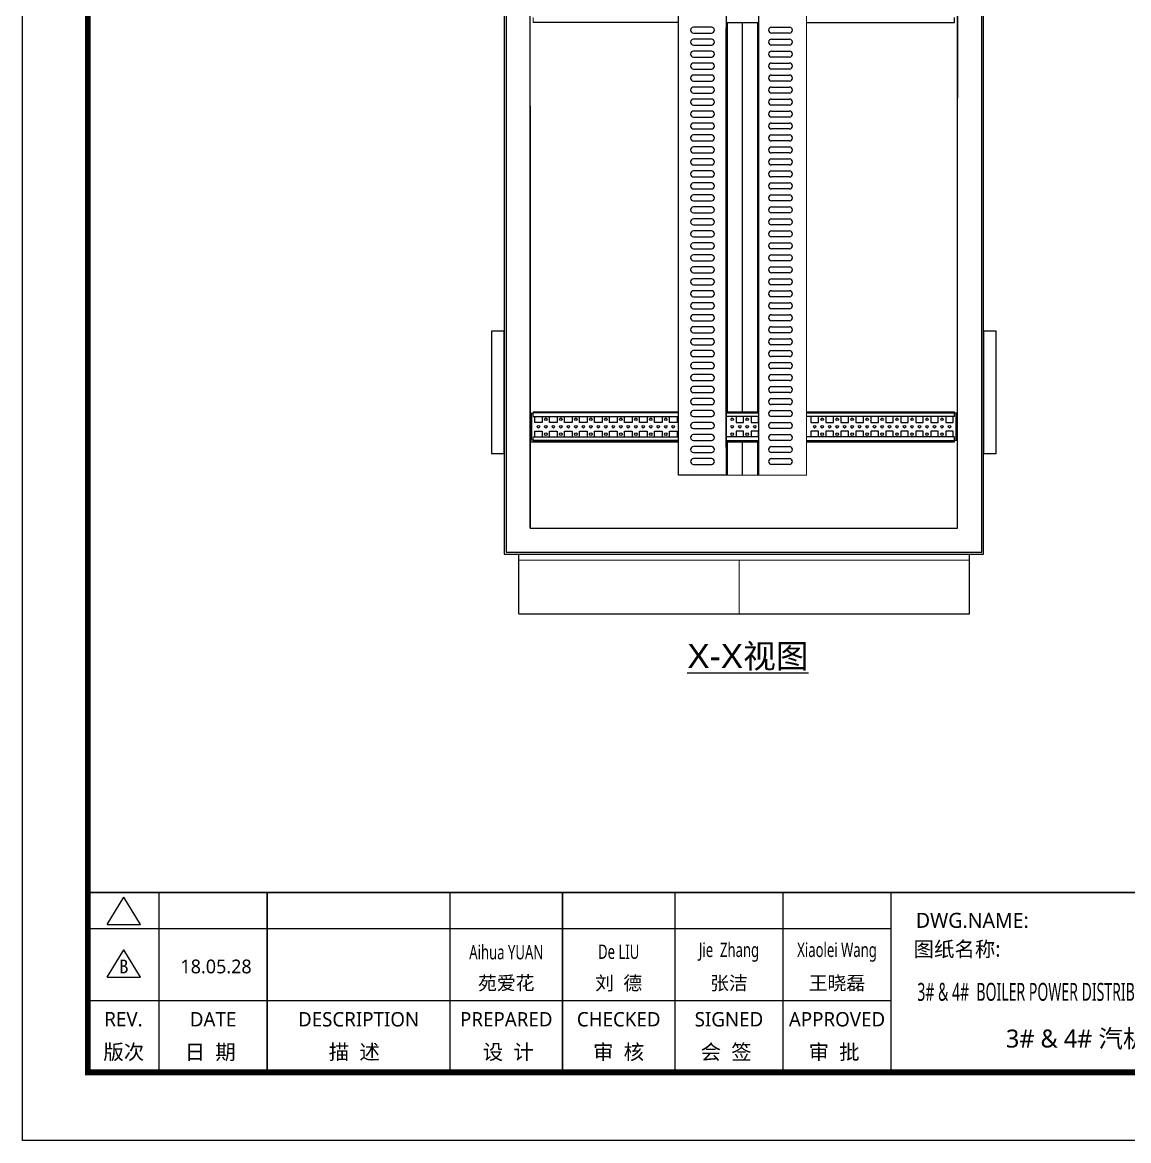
# Model space of a CAD drawing. Extents: x 81437 to 204847, y -54769 to -29444.
# Drawn here: x 86370 to 88216, y -41501 to -39635 of the extents above; entities that cross this region are included whole.
import ezdxf
from ezdxf.enums import TextEntityAlignment as Align

# ---------------------------------------------------------------- set-up
doc = ezdxf.new("R2010")
doc.units = 0
doc.header["$LTSCALE"] = 100
doc.header["$MEASUREMENT"] = 0
for name, color, linetype in [('CLOUD_LAYER', 6, 'Continuous'), ('PANEL', 7, 'Continuous'), ('t', 1, 'Continuous'), ('TEXT', 7, 'Continuous')]:
    doc.layers.add(name, color=color, linetype=linetype)
doc.layers.add('细实线', color=7, linetype='Continuous', lineweight=20)
doc.styles.add('HZ', font='arial.ttf', dxfattribs={"width": 0.7})
doc.styles.get("Standard").update_dxf_attribs({"font": ''})
doc.styles.add('微软雅黑', font='')
doc.styles.get('Standard').set_extended_font_data('SimSun')
doc.styles.get('微软雅黑').set_extended_font_data('Microsoft YaHei')

# ---------------------------------------------------------------- blocks, each defined once
blk = doc.blocks.new('图框')
at = {"color": 7}
for p, q in [((-6.2, -2970.4), (1334, -2970.4)), ((-6.2, -3090.4), (1334, -3090.4))]:
    blk.add_line(p, q, dxfattribs=at)
at = {"color": 7, "const_width": 3}
blk.add_lwpolyline([(4109.5, -2910.4), (-6.2, -2910.4)], dxfattribs=at)
at = {"layer": 't', "color": 7}
for p, q in [((25.8, -2963.9), (53.7, -2918)), ((81.7, -2963.9), (53.7, -2918)), ((25.8, -2963.9), (81.7, -2963.9)), ((25.8, -3051.8), (53.7, -3006)), ((81.7, -3051.8), (53.7, -3006)), ((25.8, -3051.8), (81.7, -3051.8))]:
    blk.add_line(p, q, dxfattribs=at)
at = {"layer": 't', "color": 7, "const_width": 9.62}
blk.add_lwpolyline([(4109.5, -3210.4), (4109.5, -58.9), (-6.2, -58.9), (-6.2, -3210.4)], close=True, dxfattribs=at)
at = {"layer": 't', "color": 7, "const_width": 2.4}
for points in [[(112.6, -2911.6), (112.6, -3210.4)], [(292.9, -2911.6), (292.9, -3210.4)], [(598.2, -2911.6), (598.2, -3215.3)], [(785.8, -2911.6), (785.8, -3215.3)], [(973.4, -2911.6), (973.4, -3215.3)], [(1153.7, -2911.6), (1153.7, -3215.3)], [(1334, -2911.6), (1334, -3215.3)]]:
    blk.add_lwpolyline(points, dxfattribs=at)
at = {"color": 7, "style": '微软雅黑', "flags": 8}
for tag, p, height in [('DWG.NAME:', (1375.5, -2969.2), 25), ('DWG.NO.:', (3122, -3089.3), 24), ('图纸编号', (3309.2, -3111.3), 24), ('FILENO.:', (3122.5, -3165), 24), ('文档号', (3311.6, -3183), 24)]:
    blk.add_attdef(tag, p, '', height=height, dxfattribs=at)
at = {"color": 7, "style": '微软雅黑', "width": 0.8, "flags": 8}
for tag, p, height in [('PROJECTNAME:', (3119.3, -2971.7), 24), ('PROJECT_NAME', (3324.7, -2969.2), 25)]:
    blk.add_attdef(tag, p, '', height=height, dxfattribs=at)
at = {"color": 7, "style": '微软雅黑', "flags": 8}
for tag, height, width, p in [('RENLIU', 24, 0.7, (692, -3009.2)), ('SHUFENWANG', 24, 0.7, (879.6, -3009.2)), ('FANGHOU', 24, 0.7, (1063.6, -3009.2)), ('DANDANLI', 24, 0.7, (1243.9, -3009.2)), ('#10STATIONONTROLCABINETCOVER', 30, 0.6, (1771.7, -3076)), ('HANGZHOUHOLLYSYSAUTOMATIONCO.,LTD.', 24, 0.7, (2763.9, -3104.6))]:
    blk.add_attdef(tag, text='', height=height, dxfattribs=dict(at, width=width)).set_placement(p, align=Align.MIDDLE)
for tag, p in [('图纸名称:', (1371.6, -3024.8)), ('项目名称', (3272.9, -3045.6))]:
    blk.add_attdef(tag, text='', height=25, dxfattribs=at).set_placement(p, align=Align.BOTTOM_LEFT)
at = {"color": 7, "flags": 8}
blk.add_attdef('A', text='', height=23, dxfattribs=at).set_placement((53.7, -3033.7), align=Align.MIDDLE)
at = {"color": 7, "style": '微软雅黑', "flags": 8}
for tag, height, p in [('设计时间', 23, (207.7, -3033.7)), ('刘仁', 23, (692, -3061.1)), ('王姝芬', 23, (879.6, -3061.1)), ('侯方', 23, (1063.6, -3061.1)), ('李丹丹', 23, (1243.9, -3061.1)), ('PAGEXOFX', 24, (3947.6, -3097.9)), ('REV.', 24, (53.2, -3121.9)), ('DATE', 24, (202.7, -3121.9)), ('DESCRIPTION', 24, (445.6, -3121.9)), ('PREPARED', 24, (692, -3121.9)), ('CHECKED', 24, (879.6, -3121.9)), ('SIGNED', 24, (1063.6, -3121.9)), ('APPROVED', 24, (1243.9, -3121.9)), ('图纸名称', 30, (1771.7, -3153.6)), ('第几页共几页', 24, (3947.6, -3172.9))]:
    blk.add_attdef(tag, text='', height=height, dxfattribs=at).set_placement(p, align=Align.MIDDLE)
at = {"layer": 't', "color": 7, "style": '微软雅黑'}
for s, p in [('版次', (53.7, -3176.5)), ('日  期', (198, -3176.5)), ('描  述', (438.3, -3176.5)), ('设  计', (695.3, -3176.5)), ('审  核', (879.4, -3176.5)), ('会  签', (1058.9, -3176.5)), ('审  批', (1239.1, -3176.5))]:
    blk.add_text(s, height=25, dxfattribs=at).set_placement(p, align=Align.MIDDLE_CENTER)

msp = doc.modelspace()

# ---------------------------------------------------------------- linework, layer by layer
at = {"color": 7, "linetype": 'Continuous'}
for p, q in [((87598.4, -40390.9), (87598.4, -38645.9)), ((87925.3, -39634.9), (87925.3, -39626.9)), ((87464.4, -39634.9), (87222.3, -39634.9)), ((87519.6, -39642.9), (87489.6, -39642.9)), ((87544.4, -39634.9), (87598.4, -39634.9)), ((87544.4, -40343.9), (87544.4, -39643.9)), ((87546.4, -40284.9), (87546.4, -39634.9)), ((87571.4, -40284.9), (87571.4, -39634.9)), ((87596.4, -39634.9), (87596.4, -40284.9)), ((87619.9, -39642.9), (87649.9, -39642.9)), ((87678.4, -39634.9), (87746.3, -39634.9)), ((87746.3, -39634.9), (87925.3, -39634.9)), ((87489.6, -39652.9), (87519.6, -39652.9)), ((87519.6, -39662.9), (87489.6, -39662.9)), ((87649.9, -39652.9), (87619.9, -39652.9)), ((87619.9, -39662.9), (87649.9, -39662.9)), ((87489.6, -39672.9), (87519.6, -39672.9)), ((87519.6, -39682.9), (87489.6, -39682.9)), ((87649.9, -39672.9), (87619.9, -39672.9)), ((87619.9, -39682.9), (87649.9, -39682.9)), ((87489.6, -39692.9), (87519.6, -39692.9)), ((87571.4, -40284.9), (87571.4, -39690.9)), ((87649.9, -39692.9), (87619.9, -39692.9)), ((87519.6, -39702.9), (87489.6, -39702.9)), ((87489.6, -39712.9), (87519.6, -39712.9)), ((87619.9, -39702.9), (87649.9, -39702.9)), ((87649.9, -39712.9), (87619.9, -39712.9)), ((87519.6, -39722.9), (87489.6, -39722.9)), ((87489.6, -39732.9), (87519.6, -39732.9)), ((87619.9, -39722.9), (87649.9, -39722.9)), ((87649.9, -39732.9), (87619.9, -39732.9)), ((87519.6, -39742.9), (87489.6, -39742.9)), ((87489.6, -39752.9), (87519.6, -39752.9)), ((87619.9, -39742.9), (87649.9, -39742.9)), ((87649.9, -39752.9), (87619.9, -39752.9)), ((87519.6, -39762.9), (87489.6, -39762.9)), ((87489.6, -39772.9), (87519.6, -39772.9)), ((87619.9, -39762.9), (87649.9, -39762.9)), ((87649.9, -39772.9), (87619.9, -39772.9)), ((87519.6, -39782.9), (87489.6, -39782.9)), ((87489.6, -39792.9), (87519.6, -39792.9)), ((87619.9, -39782.9), (87649.9, -39782.9)), ((87649.9, -39792.9), (87619.9, -39792.9)), ((87519.6, -39802.9), (87489.6, -39802.9)), ((87489.6, -39812.9), (87519.6, -39812.9)), ((87619.9, -39802.9), (87649.9, -39802.9)), ((87649.9, -39812.9), (87619.9, -39812.9)), ((87519.6, -39822.9), (87489.6, -39822.9)), ((87619.9, -39822.9), (87649.9, -39822.9)), ((87489.6, -39832.9), (87519.6, -39832.9)), ((87519.6, -39842.9), (87489.6, -39842.9)), ((87649.9, -39832.9), (87619.9, -39832.9)), ((87619.9, -39842.9), (87649.9, -39842.9)), ((87489.6, -39852.9), (87519.6, -39852.9)), ((87519.6, -39862.9), (87489.6, -39862.9)), ((87649.9, -39852.9), (87619.9, -39852.9)), ((87619.9, -39862.9), (87649.9, -39862.9)), ((87489.6, -39872.9), (87519.6, -39872.9)), ((87519.6, -39882.9), (87489.6, -39882.9)), ((87649.9, -39872.9), (87619.9, -39872.9)), ((87619.9, -39882.9), (87649.9, -39882.9)), ((87489.6, -39892.9), (87519.6, -39892.9)), ((87519.6, -39902.9), (87489.6, -39902.9)), ((87649.9, -39892.9), (87619.9, -39892.9)), ((87619.9, -39902.9), (87649.9, -39902.9)), ((87489.6, -39912.9), (87519.6, -39912.9)), ((87519.6, -39922.9), (87489.6, -39922.9)), ((87649.9, -39912.9), (87619.9, -39912.9)), ((87619.9, -39922.9), (87649.9, -39922.9)), ((87489.6, -39932.9), (87519.6, -39932.9)), ((87519.6, -39942.9), (87489.6, -39942.9)), ((87649.9, -39932.9), (87619.9, -39932.9)), ((87619.9, -39942.9), (87649.9, -39942.9)), ((87489.6, -39952.9), (87519.6, -39952.9)), ((87519.6, -39962.9), (87489.6, -39962.9)), ((87649.9, -39952.9), (87619.9, -39952.9)), ((87619.9, -39962.9), (87649.9, -39962.9)), ((87489.6, -39972.9), (87519.6, -39972.9)), ((87649.9, -39972.9), (87619.9, -39972.9)), ((87519.6, -39982.9), (87489.6, -39982.9)), ((87489.6, -39992.9), (87519.6, -39992.9)), ((87619.9, -39982.9), (87649.9, -39982.9)), ((87649.9, -39992.9), (87619.9, -39992.9)), ((87519.6, -40002.9), (87489.6, -40002.9)), ((87489.6, -40012.9), (87519.6, -40012.9)), ((87619.9, -40002.9), (87649.9, -40002.9)), ((87649.9, -40012.9), (87619.9, -40012.9)), ((87519.6, -40022.9), (87489.6, -40022.9)), ((87489.6, -40032.9), (87519.6, -40032.9)), ((87619.9, -40022.9), (87649.9, -40022.9)), ((87649.9, -40032.9), (87619.9, -40032.9)), ((87519.6, -40042.9), (87489.6, -40042.9)), ((87489.6, -40052.9), (87519.6, -40052.9)), ((87619.9, -40042.9), (87649.9, -40042.9)), ((87649.9, -40052.9), (87619.9, -40052.9)), ((87519.6, -40062.9), (87489.6, -40062.9)), ((87489.6, -40072.9), (87519.6, -40072.9)), ((87619.9, -40062.9), (87649.9, -40062.9)), ((87649.9, -40072.9), (87619.9, -40072.9)), ((87519.6, -40082.9), (87489.6, -40082.9)), ((87489.6, -40092.9), (87519.6, -40092.9)), ((87619.9, -40082.9), (87649.9, -40082.9)), ((87649.9, -40092.9), (87619.9, -40092.9)), ((87519.6, -40102.9), (87489.6, -40102.9)), ((87619.9, -40102.9), (87649.9, -40102.9)), ((87489.6, -40112.9), (87519.6, -40112.9)), ((87519.6, -40122.9), (87489.6, -40122.9)), ((87649.9, -40112.9), (87619.9, -40112.9)), ((87619.9, -40122.9), (87649.9, -40122.9)), ((87489.6, -40132.9), (87519.6, -40132.9)), ((87519.6, -40142.9), (87489.6, -40142.9)), ((87649.9, -40132.9), (87619.9, -40132.9)), ((87619.9, -40142.9), (87649.9, -40142.9)), ((87489.6, -40152.9), (87519.6, -40152.9)), ((87519.6, -40162.9), (87489.6, -40162.9)), ((87649.9, -40152.9), (87619.9, -40152.9)), ((87619.9, -40162.9), (87649.9, -40162.9)), ((87489.6, -40172.9), (87519.6, -40172.9)), ((87519.6, -40182.9), (87489.6, -40182.9)), ((87649.9, -40172.9), (87619.9, -40172.9)), ((87619.9, -40182.9), (87649.9, -40182.9)), ((87489.6, -40192.9), (87519.6, -40192.9)), ((87519.6, -40202.9), (87489.6, -40202.9)), ((87649.9, -40192.9), (87619.9, -40192.9)), ((87619.9, -40202.9), (87649.9, -40202.9)), ((87489.6, -40212.9), (87519.6, -40212.9)), ((87519.6, -40222.9), (87489.6, -40222.9)), ((87649.9, -40212.9), (87619.9, -40212.9)), ((87619.9, -40222.9), (87649.9, -40222.9)), ((87489.6, -40232.9), (87519.6, -40232.9)), ((87519.6, -40242.9), (87489.6, -40242.9)), ((87649.9, -40232.9), (87619.9, -40232.9)), ((87619.9, -40242.9), (87649.9, -40242.9)), ((87489.6, -40252.9), (87519.6, -40252.9)), ((87649.9, -40252.9), (87619.9, -40252.9)), ((87519.6, -40262.9), (87489.6, -40262.9)), ((87489.6, -40272.9), (87519.6, -40272.9)), ((87619.9, -40262.9), (87649.9, -40262.9)), ((87649.9, -40272.9), (87619.9, -40272.9)), ((87217.3, -40287.4), (87222.3, -40287.4)), ((87219.8, -40332.4), (87219.8, -40287.4)), ((87464.4, -40286.9), (87222.3, -40286.9)), ((87222.3, -40292.9), (87464.4, -40292.9)), ((87224.6, -40302.7), (87224.6, -40292.9)), ((87237.1, -40292.9), (87237.1, -40302.7)), ((87249.6, -40302.7), (87249.6, -40292.9)), ((87262.1, -40292.9), (87262.1, -40302.7)), ((87274.6, -40302.7), (87274.6, -40292.9)), ((87287.1, -40292.9), (87287.1, -40302.7)), ((87299.6, -40302.7), (87299.6, -40292.9)), ((87312.1, -40292.9), (87312.1, -40302.7)), ((87324.6, -40302.7), (87324.6, -40292.9)), ((87337.1, -40292.9), (87337.1, -40302.7)), ((87349.6, -40302.7), (87349.6, -40292.9)), ((87362.1, -40292.9), (87362.1, -40302.7)), ((87374.6, -40302.7), (87374.6, -40292.9)), ((87387.1, -40292.9), (87387.1, -40302.7)), ((87399.6, -40302.7), (87399.6, -40292.9)), ((87412.1, -40292.9), (87412.1, -40302.7)), ((87424.6, -40302.7), (87424.6, -40292.9)), ((87437.1, -40292.9), (87437.1, -40302.7)), ((87449.6, -40302.7), (87449.6, -40292.9)), ((87462.1, -40292.9), (87462.1, -40302.7)), ((87519.6, -40282.9), (87489.6, -40282.9)), ((87489.6, -40292.9), (87519.6, -40292.9)), ((87544.4, -40284.9), (87598.4, -40284.9)), ((87544.4, -40286.9), (87598.4, -40286.9)), ((87598.4, -40292.9), (87544.4, -40292.9)), ((87560.6, -40292.9), (87560.6, -40302.7)), ((87573.1, -40302.7), (87573.1, -40292.9)), ((87585.6, -40292.9), (87585.6, -40302.7)), ((87598.1, -40302.7), (87598.1, -40292.9)), ((87619.9, -40282.9), (87649.9, -40282.9)), ((87649.9, -40292.9), (87619.9, -40292.9)), ((87678.4, -40284.9), (87746.3, -40284.9)), ((87678.4, -40286.9), (87746.3, -40286.9)), ((87746.3, -40292.9), (87678.4, -40292.9)), ((87685.6, -40292.9), (87685.6, -40302.7)), ((87698.1, -40302.7), (87698.1, -40292.9)), ((87710.6, -40292.9), (87710.6, -40302.7)), ((87723.1, -40302.7), (87723.1, -40292.9)), ((87735.6, -40292.9), (87735.6, -40302.7)), ((87746.3, -40284.9), (87925.3, -40284.9)), ((87746.3, -40286.9), (87925.3, -40286.9)), ((87925.3, -40292.9), (87746.3, -40292.9)), ((87748.1, -40302.7), (87748.1, -40292.9)), ((87760.6, -40292.9), (87760.6, -40302.7)), ((87773.1, -40302.7), (87773.1, -40292.9)), ((87785.6, -40292.9), (87785.6, -40302.7)), ((87798.1, -40302.7), (87798.1, -40292.9)), ((87810.6, -40292.9), (87810.6, -40302.7)), ((87823.1, -40302.7), (87823.1, -40292.9)), ((87835.6, -40292.9), (87835.6, -40302.7)), ((87848.1, -40302.7), (87848.1, -40292.9)), ((87860.6, -40292.9), (87860.6, -40302.7)), ((87873.1, -40302.7), (87873.1, -40292.9)), ((87885.6, -40292.9), (87885.6, -40302.7)), ((87898.1, -40302.7), (87898.1, -40292.9)), ((87910.6, -40292.9), (87910.6, -40302.7)), ((87923.1, -40302.7), (87923.1, -40292.9)), ((87925.3, -40292.9), (87925.3, -40284.9)), ((87930.3, -40287.4), (87925.3, -40287.4)), ((87927.8, -40332.4), (87927.8, -40287.4)), ((87237.1, -40302.7), (87224.6, -40302.7)), ((87224.6, -40317.2), (87237.1, -40317.2)), ((87224.6, -40326.9), (87224.6, -40317.2)), ((87237.1, -40317.2), (87237.1, -40326.9)), ((87262.1, -40302.7), (87249.6, -40302.7)), ((87249.6, -40317.2), (87262.1, -40317.2)), ((87249.6, -40326.9), (87249.6, -40317.2)), ((87262.1, -40317.2), (87262.1, -40326.9)), ((87287.1, -40302.7), (87274.6, -40302.7)), ((87274.6, -40317.2), (87287.1, -40317.2)), ((87274.6, -40326.9), (87274.6, -40317.2)), ((87287.1, -40317.2), (87287.1, -40326.9)), ((87312.1, -40302.7), (87299.6, -40302.7)), ((87299.6, -40317.2), (87312.1, -40317.2)), ((87299.6, -40326.9), (87299.6, -40317.2)), ((87312.1, -40317.2), (87312.1, -40326.9)), ((87337.1, -40302.7), (87324.6, -40302.7)), ((87324.6, -40317.2), (87337.1, -40317.2)), ((87324.6, -40326.9), (87324.6, -40317.2)), ((87337.1, -40317.2), (87337.1, -40326.9)), ((87362.1, -40302.7), (87349.6, -40302.7)), ((87349.6, -40317.2), (87362.1, -40317.2)), ((87349.6, -40326.9), (87349.6, -40317.2)), ((87362.1, -40317.2), (87362.1, -40326.9)), ((87387.1, -40302.7), (87374.6, -40302.7)), ((87374.6, -40317.2), (87387.1, -40317.2)), ((87374.6, -40326.9), (87374.6, -40317.2)), ((87387.1, -40317.2), (87387.1, -40326.9)), ((87412.1, -40302.7), (87399.6, -40302.7)), ((87399.6, -40317.2), (87412.1, -40317.2)), ((87399.6, -40326.9), (87399.6, -40317.2)), ((87412.1, -40317.2), (87412.1, -40326.9)), ((87437.1, -40302.7), (87424.6, -40302.7)), ((87424.6, -40317.2), (87437.1, -40317.2)), ((87424.6, -40326.9), (87424.6, -40317.2)), ((87437.1, -40317.2), (87437.1, -40326.9)), ((87462.1, -40302.7), (87449.6, -40302.7)), ((87449.6, -40317.2), (87462.1, -40317.2)), ((87449.6, -40326.9), (87449.6, -40317.2)), ((87462.1, -40317.2), (87462.1, -40326.9)), ((87519.6, -40302.9), (87489.6, -40302.9)), ((87489.6, -40312.9), (87519.6, -40312.9)), ((87560.6, -40302.7), (87573.1, -40302.7)), ((87573.1, -40317.2), (87560.6, -40317.2)), ((87560.6, -40317.2), (87560.6, -40326.9)), ((87573.1, -40326.9), (87573.1, -40317.2)), ((87585.6, -40302.7), (87598.1, -40302.7)), ((87598.1, -40317.2), (87585.6, -40317.2)), ((87585.6, -40317.2), (87585.6, -40326.9)), ((87598.1, -40326.9), (87598.1, -40317.2)), ((87619.9, -40302.9), (87649.9, -40302.9)), ((87649.9, -40312.9), (87619.9, -40312.9)), ((87685.6, -40302.7), (87698.1, -40302.7)), ((87698.1, -40317.2), (87685.6, -40317.2)), ((87685.6, -40317.2), (87685.6, -40326.9)), ((87698.1, -40326.9), (87698.1, -40317.2)), ((87710.6, -40302.7), (87723.1, -40302.7)), ((87723.1, -40317.2), (87710.6, -40317.2)), ((87710.6, -40317.2), (87710.6, -40326.9)), ((87723.1, -40326.9), (87723.1, -40317.2)), ((87735.6, -40302.7), (87748.1, -40302.7)), ((87748.1, -40317.2), (87735.6, -40317.2)), ((87735.6, -40317.2), (87735.6, -40326.9)), ((87748.1, -40326.9), (87748.1, -40317.2)), ((87753.5, -40311.9), (87755.1, -40311.9)), ((87756.3, -40309.2), (87756.3, -40310.7)), ((87760.6, -40302.7), (87773.1, -40302.7)), ((87773.1, -40317.2), (87760.6, -40317.2)), ((87760.6, -40317.2), (87760.6, -40326.9)), ((87773.1, -40326.9), (87773.1, -40317.2)), ((87785.6, -40302.7), (87798.1, -40302.7)), ((87798.1, -40317.2), (87785.6, -40317.2)), ((87785.6, -40317.2), (87785.6, -40326.9)), ((87798.1, -40326.9), (87798.1, -40317.2)), ((87810.6, -40302.7), (87823.1, -40302.7)), ((87823.1, -40317.2), (87810.6, -40317.2)), ((87810.6, -40317.2), (87810.6, -40326.9)), ((87823.1, -40326.9), (87823.1, -40317.2)), ((87835.6, -40302.7), (87848.1, -40302.7)), ((87848.1, -40317.2), (87835.6, -40317.2)), ((87835.6, -40317.2), (87835.6, -40326.9)), ((87848.1, -40326.9), (87848.1, -40317.2)), ((87860.6, -40302.7), (87873.1, -40302.7)), ((87873.1, -40317.2), (87860.6, -40317.2)), ((87860.6, -40317.2), (87860.6, -40326.9)), ((87873.1, -40326.9), (87873.1, -40317.2)), ((87885.6, -40302.7), (87898.1, -40302.7)), ((87898.1, -40317.2), (87885.6, -40317.2)), ((87885.6, -40317.2), (87885.6, -40326.9)), ((87898.1, -40326.9), (87898.1, -40317.2)), ((87910.6, -40302.7), (87923.1, -40302.7)), ((87923.1, -40317.2), (87910.6, -40317.2)), ((87910.6, -40317.2), (87910.6, -40326.9)), ((87923.1, -40326.9), (87923.1, -40317.2)), ((87222.3, -40332.4), (87217.3, -40332.4)), ((87217.3, -40334.9), (87464.4, -40334.9)), ((87222.3, -40326.9), (87464.4, -40326.9)), ((87464.4, -40332.9), (87222.3, -40332.9)), ((87464.4, -40334.9), (87222.3, -40334.9)), ((87519.6, -40322.9), (87489.6, -40322.9)), ((87489.6, -40332.9), (87519.6, -40332.9)), ((87598.4, -40326.9), (87544.4, -40326.9)), ((87544.4, -40332.9), (87598.4, -40332.9)), ((87544.4, -40334.9), (87598.4, -40334.9)), ((87546.4, -40390.9), (87546.4, -40335)), ((87571.4, -40390.9), (87571.4, -40334.9)), ((87596.4, -40335.1), (87596.4, -40390.9)), ((87619.9, -40322.9), (87649.9, -40322.9)), ((87649.9, -40332.9), (87619.9, -40332.9)), ((87746.3, -40326.9), (87678.4, -40326.9)), ((87678.4, -40332.9), (87746.3, -40332.9)), ((87678.4, -40334.9), (87746.3, -40334.9)), ((87925.3, -40326.9), (87746.3, -40326.9)), ((87746.3, -40332.9), (87925.3, -40332.9)), ((87746.3, -40334.9), (87925.3, -40334.9)), ((87925.3, -40334.9), (87925.3, -40326.9)), ((87925.3, -40332.4), (87930.3, -40332.4)), ((87519.6, -40342.9), (87489.6, -40342.9)), ((87489.6, -40352.9), (87519.6, -40352.9)), ((87619.9, -40342.9), (87649.9, -40342.9)), ((87649.9, -40352.9), (87619.9, -40352.9)), ((87519.6, -40362.9), (87489.6, -40362.9)), ((87489.6, -40372.9), (87519.6, -40372.9)), ((87619.9, -40362.9), (87649.9, -40362.9)), ((87649.9, -40372.9), (87619.9, -40372.9))]:
    msp.add_line(p, q, dxfattribs=at)
msp.add_line((87930.3, -40305.8), (87930.3, -40130.4))
at = {"color": 7}
msp.add_line((87198.3, -40622.4), (87950.3, -40622.4), dxfattribs=at)
at = {"color": 1}
msp.add_lwpolyline([(86369.7, -38071.2), (90698, -38071.2), (90698, -41501.5), (86369.7, -41501.5)], close=True, dxfattribs=at)
at = {"color": 7}
msp.add_lwpolyline([(87464.4, -38590.9), (87544.4, -38590.9), (87544.4, -40390.9), (87464.4, -40390.9)], close=True, dxfattribs=at)
at = {"color": 7, "linetype": 'Continuous'}
for centre in [(87243.3, -40297.4), (87243.3, -40297.4), (87268.3, -40297.4), (87268.3, -40297.4), (87293.3, -40297.4), (87293.3, -40297.4), (87318.3, -40297.4), (87318.3, -40297.4), (87343.3, -40297.4), (87343.3, -40297.4), (87368.3, -40297.4), (87368.3, -40297.4), (87393.3, -40297.4), (87393.3, -40297.4), (87418.3, -40297.4), (87418.3, -40297.4), (87443.3, -40297.4), (87443.3, -40297.4), (87554.3, -40297.4), (87579.3, -40297.4), (87704.3, -40297.4), (87704.3, -40297.4), (87729.3, -40297.4), (87729.3, -40297.4), (87754.3, -40297.4), (87779.3, -40297.4), (87804.3, -40297.4), (87829.3, -40297.4), (87854.3, -40297.4), (87879.3, -40297.4), (87904.3, -40297.4), (87230.8, -40309.9), (87243.3, -40309.9), (87243.3, -40309.9), (87255.8, -40309.9), (87268.3, -40309.9), (87268.3, -40309.9), (87280.8, -40309.9), (87293.3, -40309.9), (87293.3, -40309.9), (87305.8, -40309.9), (87318.3, -40309.9), (87318.3, -40309.9), (87330.8, -40309.9), (87343.3, -40309.9), (87343.3, -40309.9), (87355.8, -40309.9), (87368.3, -40309.9), (87368.3, -40309.9), (87380.8, -40309.9), (87393.3, -40309.9), (87393.3, -40309.9), (87405.8, -40309.9), (87418.3, -40309.9), (87418.3, -40309.9), (87430.8, -40309.9), (87443.3, -40309.9), (87443.3, -40309.9), (87455.8, -40309.9), (87554.3, -40309.9), (87566.8, -40309.9), (87579.3, -40309.9), (87591.8, -40309.9), (87691.8, -40309.9), (87704.3, -40309.9), (87704.3, -40309.9), (87716.8, -40309.9), (87729.3, -40309.9), (87729.3, -40309.9), (87741.8, -40309.9), (87754.3, -40309.9), (87766.8, -40309.9), (87779.3, -40309.9), (87791.8, -40309.9), (87804.3, -40309.9), (87816.8, -40309.9), (87829.3, -40309.9), (87841.8, -40309.9), (87854.3, -40309.9), (87866.8, -40309.9), (87879.3, -40309.9), (87891.8, -40309.9), (87904.3, -40309.9), (87916.8, -40309.9), (87243.3, -40322.4), (87243.3, -40322.4), (87268.3, -40322.4), (87268.3, -40322.4), (87293.3, -40322.4), (87293.3, -40322.4), (87318.3, -40322.4), (87318.3, -40322.4), (87343.3, -40322.4), (87343.3, -40322.4), (87368.3, -40322.4), (87368.3, -40322.4), (87393.3, -40322.4), (87393.3, -40322.4), (87418.3, -40322.4), (87418.3, -40322.4), (87443.3, -40322.4), (87443.3, -40322.4), (87554.3, -40322.4), (87579.3, -40322.4), (87704.3, -40322.4), (87704.3, -40322.4), (87729.3, -40322.4), (87729.3, -40322.4), (87754.3, -40322.4), (87779.3, -40322.4), (87804.3, -40322.4), (87829.3, -40322.4), (87854.3, -40322.4), (87879.3, -40322.4), (87904.3, -40322.4)]:
    msp.add_circle(centre, 2.15, dxfattribs=at)
for centre, radius, start, end in [((87489.6, -39647.9), 5, 90, 270), ((87519.6, -39647.9), 5, 270, 90), ((87619.9, -39647.9), 5, 90, 270), ((87649.9, -39647.9), 5, 270, 90), ((87489.6, -39667.9), 5, 90, 270), ((87519.6, -39667.9), 5, 270, 90), ((87619.9, -39667.9), 5, 90, 270), ((87649.9, -39667.9), 5, 270, 90), ((87489.6, -39687.9), 5, 90, 270), ((87519.6, -39687.9), 5, 270, 90), ((87619.9, -39687.9), 5, 90, 270), ((87649.9, -39687.9), 5, 270, 90), ((87489.6, -39707.9), 5, 90, 270), ((87519.6, -39707.9), 5, 270, 90), ((87619.9, -39707.9), 5, 90, 270), ((87649.9, -39707.9), 5, 270, 90), ((87489.6, -39727.9), 5, 90, 270), ((87519.6, -39727.9), 5, 270, 90), ((87619.9, -39727.9), 5, 90, 270), ((87649.9, -39727.9), 5, 270, 90), ((87489.6, -39747.9), 5, 90, 270), ((87519.6, -39747.9), 5, 270, 90), ((87619.9, -39747.9), 5, 90, 270), ((87649.9, -39747.9), 5, 270, 90), ((87489.6, -39767.9), 5, 90, 270), ((87519.6, -39767.9), 5, 270, 90), ((87619.9, -39767.9), 5, 90, 270), ((87649.9, -39767.9), 5, 270, 90), ((87489.6, -39787.9), 5, 90, 270), ((87519.6, -39787.9), 5, 270, 90), ((87619.9, -39787.9), 5, 90, 270), ((87649.9, -39787.9), 5, 270, 90), ((87489.6, -39807.9), 5, 90, 270), ((87519.6, -39807.9), 5, 270, 90), ((87619.9, -39807.9), 5, 90, 270), ((87649.9, -39807.9), 5, 270, 90), ((87489.6, -39827.9), 5, 90, 270), ((87519.6, -39827.9), 5, 270, 90), ((87619.9, -39827.9), 5, 90, 270), ((87649.9, -39827.9), 5, 270, 90), ((87489.6, -39847.9), 5, 90, 270), ((87519.6, -39847.9), 5, 270, 90), ((87619.9, -39847.9), 5, 90, 270), ((87649.9, -39847.9), 5, 270, 90), ((87489.6, -39867.9), 5, 90, 270), ((87519.6, -39867.9), 5, 270, 90), ((87619.9, -39867.9), 5, 90, 270), ((87649.9, -39867.9), 5, 270, 90), ((87489.6, -39887.9), 5, 90, 270), ((87519.6, -39887.9), 5, 270, 90), ((87619.9, -39887.9), 5, 90, 270), ((87649.9, -39887.9), 5, 270, 90), ((87489.6, -39907.9), 5, 90, 270), ((87519.6, -39907.9), 5, 270, 90), ((87619.9, -39907.9), 5, 90, 270), ((87649.9, -39907.9), 5, 270, 90), ((87489.6, -39927.9), 5, 90, 270), ((87519.6, -39927.9), 5, 270, 90), ((87619.9, -39927.9), 5, 90, 270), ((87649.9, -39927.9), 5, 270, 90), ((87489.6, -39947.9), 5, 90, 270), ((87519.6, -39947.9), 5, 270, 90), ((87619.9, -39947.9), 5, 90, 270), ((87649.9, -39947.9), 5, 270, 90), ((87489.6, -39967.9), 5, 90, 270), ((87519.6, -39967.9), 5, 270, 90), ((87619.9, -39967.9), 5, 90, 270), ((87649.9, -39967.9), 5, 270, 90), ((87489.6, -39987.9), 5, 90, 270), ((87519.6, -39987.9), 5, 270, 90), ((87619.9, -39987.9), 5, 90, 270), ((87649.9, -39987.9), 5, 270, 90), ((87489.6, -40007.9), 5, 90, 270), ((87519.6, -40007.9), 5, 270, 90), ((87619.9, -40007.9), 5, 90, 270), ((87649.9, -40007.9), 5, 270, 90), ((87489.6, -40027.9), 5, 90, 270), ((87519.6, -40027.9), 5, 270, 90), ((87619.9, -40027.9), 5, 90, 270), ((87649.9, -40027.9), 5, 270, 90), ((87489.6, -40047.9), 5, 90, 270), ((87519.6, -40047.9), 5, 270, 90), ((87619.9, -40047.9), 5, 90, 270), ((87649.9, -40047.9), 5, 270, 90), ((87489.6, -40067.9), 5, 90, 270), ((87519.6, -40067.9), 5, 270, 90), ((87619.9, -40067.9), 5, 90, 270), ((87649.9, -40067.9), 5, 270, 90), ((87489.6, -40087.9), 5, 90, 270), ((87519.6, -40087.9), 5, 270, 90), ((87619.9, -40087.9), 5, 90, 270), ((87649.9, -40087.9), 5, 270, 90), ((87489.6, -40107.9), 5, 90, 270), ((87519.6, -40107.9), 5, 270, 90), ((87619.9, -40107.9), 5, 90, 270), ((87649.9, -40107.9), 5, 270, 90), ((87489.6, -40127.9), 5, 90, 270), ((87519.6, -40127.9), 5, 270, 90), ((87619.9, -40127.9), 5, 90, 270), ((87649.9, -40127.9), 5, 270, 90), ((87489.6, -40147.9), 5, 90, 270), ((87519.6, -40147.9), 5, 270, 90), ((87619.9, -40147.9), 5, 90, 270), ((87649.9, -40147.9), 5, 270, 90), ((87489.6, -40167.9), 5, 90, 270), ((87519.6, -40167.9), 5, 270, 90), ((87619.9, -40167.9), 5, 90, 270), ((87649.9, -40167.9), 5, 270, 90), ((87489.6, -40187.9), 5, 90, 270), ((87519.6, -40187.9), 5, 270, 90), ((87619.9, -40187.9), 5, 90, 270), ((87649.9, -40187.9), 5, 270, 90), ((87489.6, -40207.9), 5, 90, 270), ((87519.6, -40207.9), 5, 270, 90), ((87619.9, -40207.9), 5, 90, 270), ((87649.9, -40207.9), 5, 270, 90), ((87489.6, -40227.9), 5, 90, 270), ((87519.6, -40227.9), 5, 270, 90), ((87619.9, -40227.9), 5, 90, 270), ((87649.9, -40227.9), 5, 270, 90), ((87489.6, -40247.9), 5, 90, 270), ((87519.6, -40247.9), 5, 270, 90), ((87619.9, -40247.9), 5, 90, 270), ((87649.9, -40247.9), 5, 270, 90), ((87489.6, -40267.9), 5, 90, 270), ((87519.6, -40267.9), 5, 270, 90), ((87619.9, -40267.9), 5, 90, 270), ((87649.9, -40267.9), 5, 270, 90), ((87489.6, -40287.9), 5, 90, 270), ((87519.6, -40287.9), 5, 270, 90), ((87619.9, -40287.9), 5, 90, 270), ((87649.9, -40287.9), 5, 270, 90), ((87489.6, -40307.9), 5, 90, 270), ((87519.6, -40307.9), 5, 270, 90), ((87619.9, -40307.9), 5, 90, 270), ((87649.9, -40307.9), 5, 270, 90), ((87753.3, -40309.9), 2.15, 283.7035, 292.4051), ((87489.6, -40327.9), 5, 90, 270), ((87519.6, -40327.9), 5, 270, 90), ((87619.9, -40327.9), 5, 90, 270), ((87649.9, -40327.9), 5, 270, 90), ((87489.6, -40347.9), 5, 90, 270), ((87519.6, -40347.9), 5, 270, 90), ((87619.9, -40347.9), 5, 90, 270), ((87649.9, -40347.9), 5, 270, 90), ((87489.6, -40367.9), 5, 90, 270), ((87519.6, -40367.9), 5, 270, 90), ((87619.9, -40367.9), 5, 90, 270), ((87649.9, -40367.9), 5, 270, 90)]:
    msp.add_arc(centre, radius, start, end, dxfattribs=at)
at = {"layer": 'CLOUD_LAYER', "color": 7}
msp.add_line((87217.3, -40478.9), (87930.3, -40478.9), dxfattribs=at)
for points in [[(87152.7, -40354.6), (87173.8, -40354.6), (87173.8, -40150.6), (87152.7, -40150.6)], [(87973.8, -40354.6), (87994.9, -40354.6), (87994.9, -40150.6), (87973.8, -40150.6)]]:
    msp.add_lwpolyline(points, close=True, dxfattribs=at)
at = {"layer": 'PANEL', "color": 7}
for p, q in [((87173.8, -38522.4), (87173.8, -40522.4)), ((87176.8, -38525.4), (87176.8, -40519.4)), ((87970.8, -40519.4), (87970.8, -38525.4)), ((87973.8, -40522.4), (87973.8, -38522.4)), ((87217.3, -40478.9), (87217.3, -39343.4)), ((87930.3, -40478.9), (87930.3, -39343.4)), ((87930.3, -39370.7), (87930.3, -39761.7)), ((87217.3, -39774.4), (87217.3, -40478.9)), ((87173.8, -40522.4), (87973.8, -40522.4)), ((87176.8, -40519.4), (87970.8, -40519.4)), ((87198.3, -40622.4), (87198.3, -40522.4)), ((87950.3, -40622.4), (87950.3, -40522.4))]:
    msp.add_line(p, q, dxfattribs=at)
at = {"layer": '细实线'}
for p, q in [((87222.3, -39626.9), (87222.3, -39634.9)), ((87222.3, -40284.9), (87464.4, -40284.9)), ((87222.3, -40284.9), (87222.3, -40292.9)), ((87222.3, -40326.9), (87222.3, -40334.9)), ((87598.4, -40390.9), (87544.4, -40390.9)), ((87950.3, -40532.4), (87198.3, -40532.4)), ((87565.8, -40532.4), (87565.8, -40622.4))]:
    msp.add_line(p, q, dxfattribs=at)
msp.add_lwpolyline([(87598.4, -38590.9), (87678.4, -38590.9), (87678.4, -40390.9), (87598.4, -40390.9)], close=True, dxfattribs=at)

# ---------------------------------------------------------------- block references
at = {"color": 1}
ref = msp.add_blockref('图框', (86485.2, -38177), dxfattribs=at)
ref.add_attrib('图纸名称:', '图纸名称:', dxfattribs={"color": 7, "height": 25, "style": '微软雅黑', "flags": 8}).set_placement((87856.9, -41201.8), align=Align.BOTTOM_LEFT)
ref.add_attrib('#10STATIONONTROLCABINETCOVER', '3# & 4#  BOILER POWER DISTRIBUTION 1CABINET SIDE VIEW DIAGRAM', dxfattribs={"color": 7, "height": 30, "style": '微软雅黑', "width": 0.6, "flags": 8}).set_placement((88256.9, -41253.1), align=Align.MIDDLE)
ref.add_attrib('DWG.NAME:', 'DWG.NAME:', (87860.7, -41146.3), dxfattribs={"color": 7, "height": 25, "style": '微软雅黑', "flags": 8})
ref.add_attrib('DANDANLI', 'Xiaolei Wang', dxfattribs={"color": 7, "height": 24, "style": '微软雅黑', "width": 0.7, "flags": 8}).set_placement((87729.1, -41186.3), align=Align.MIDDLE)
ref.add_attrib('FANGHOU', 'Jie  Zhang', dxfattribs={"color": 7, "height": 24, "style": '微软雅黑', "width": 0.7, "flags": 8}).set_placement((87548.8, -41186.3), align=Align.MIDDLE)
ref.add_attrib('SHUFENWANG', 'De LIU', dxfattribs={"color": 7, "height": 24, "style": '微软雅黑', "width": 0.7, "flags": 8}).set_placement((87364.8, -41186.3), align=Align.MIDDLE)
ref.add_attrib('RENLIU', 'Aihua YUAN', dxfattribs={"color": 7, "height": 24, "style": '微软雅黑', "width": 0.7, "flags": 8}).set_placement((87177.2, -41186.3), align=Align.MIDDLE)
ref.add_attrib('APPROVED', 'APPROVED', dxfattribs={"color": 7, "height": 24, "style": '微软雅黑'}).set_placement((87729.1, -41298.9), align=Align.MIDDLE)
ref.add_attrib('SIGNED', 'SIGNED', dxfattribs={"color": 7, "height": 24, "style": '微软雅黑'}).set_placement((87548.8, -41298.9), align=Align.MIDDLE)
ref.add_attrib('CHECKED', 'CHECKED', dxfattribs={"color": 7, "height": 24, "style": '微软雅黑'}).set_placement((87364.8, -41298.9), align=Align.MIDDLE)
ref.add_attrib('PREPARED', 'PREPARED', dxfattribs={"color": 7, "height": 24, "style": '微软雅黑'}).set_placement((87177.2, -41298.9), align=Align.MIDDLE)
ref.add_attrib('DESCRIPTION', 'DESCRIPTION', dxfattribs={"color": 7, "height": 24, "style": '微软雅黑'}).set_placement((86930.8, -41298.9), align=Align.MIDDLE)
ref.add_attrib('DATE', 'DATE', dxfattribs={"color": 7, "height": 24, "style": '微软雅黑', "flags": 8}).set_placement((86687.9, -41298.9), align=Align.MIDDLE)
ref.add_attrib('REV.', 'REV.', dxfattribs={"color": 7, "height": 24, "style": '微软雅黑', "flags": 8}).set_placement((86538.4, -41298.9), align=Align.MIDDLE)
ref.add_attrib('A', 'B', dxfattribs={"color": 7, "height": 23, "flags": 8}).set_placement((86538.9, -41210.8), align=Align.MIDDLE)
ref.add_attrib('设计时间', '18.05.28', dxfattribs={"color": 7, "height": 23, "style": '微软雅黑', "flags": 8}).set_placement((86692.9, -41210.8), align=Align.MIDDLE)
ref.add_attrib('李丹丹', '王晓磊', dxfattribs={"color": 7, "height": 23, "style": '微软雅黑', "flags": 8}).set_placement((87729.1, -41238.1), align=Align.MIDDLE)
ref.add_attrib('侯方', '张洁', dxfattribs={"color": 7, "height": 23, "style": '微软雅黑', "flags": 8}).set_placement((87548.8, -41238.1), align=Align.MIDDLE)
ref.add_attrib('王姝芬', '刘  德', dxfattribs={"color": 7, "height": 23, "style": '微软雅黑', "flags": 8}).set_placement((87364.8, -41238.1), align=Align.MIDDLE)
ref.add_attrib('刘仁', '苑爱花', dxfattribs={"color": 7, "height": 23, "style": '微软雅黑', "flags": 8}).set_placement((87177.2, -41238.1), align=Align.MIDDLE)
ref.add_attrib('图纸名称', '3# & 4# 汽机电源柜 侧视图', dxfattribs={"color": 7, "height": 30, "style": '微软雅黑', "flags": 8}).set_placement((88256.9, -41330.6), align=Align.MIDDLE)

# ---------------------------------------------------------------- texts
at = {"layer": 'TEXT', "color": 7, "style": 'HZ'}
msp.add_text('%%UX-X视图', height=40, dxfattribs=at).set_placement((87580.4, -40712.7), align=Align.CENTER)

doc.saveas('drawing.dxf')
